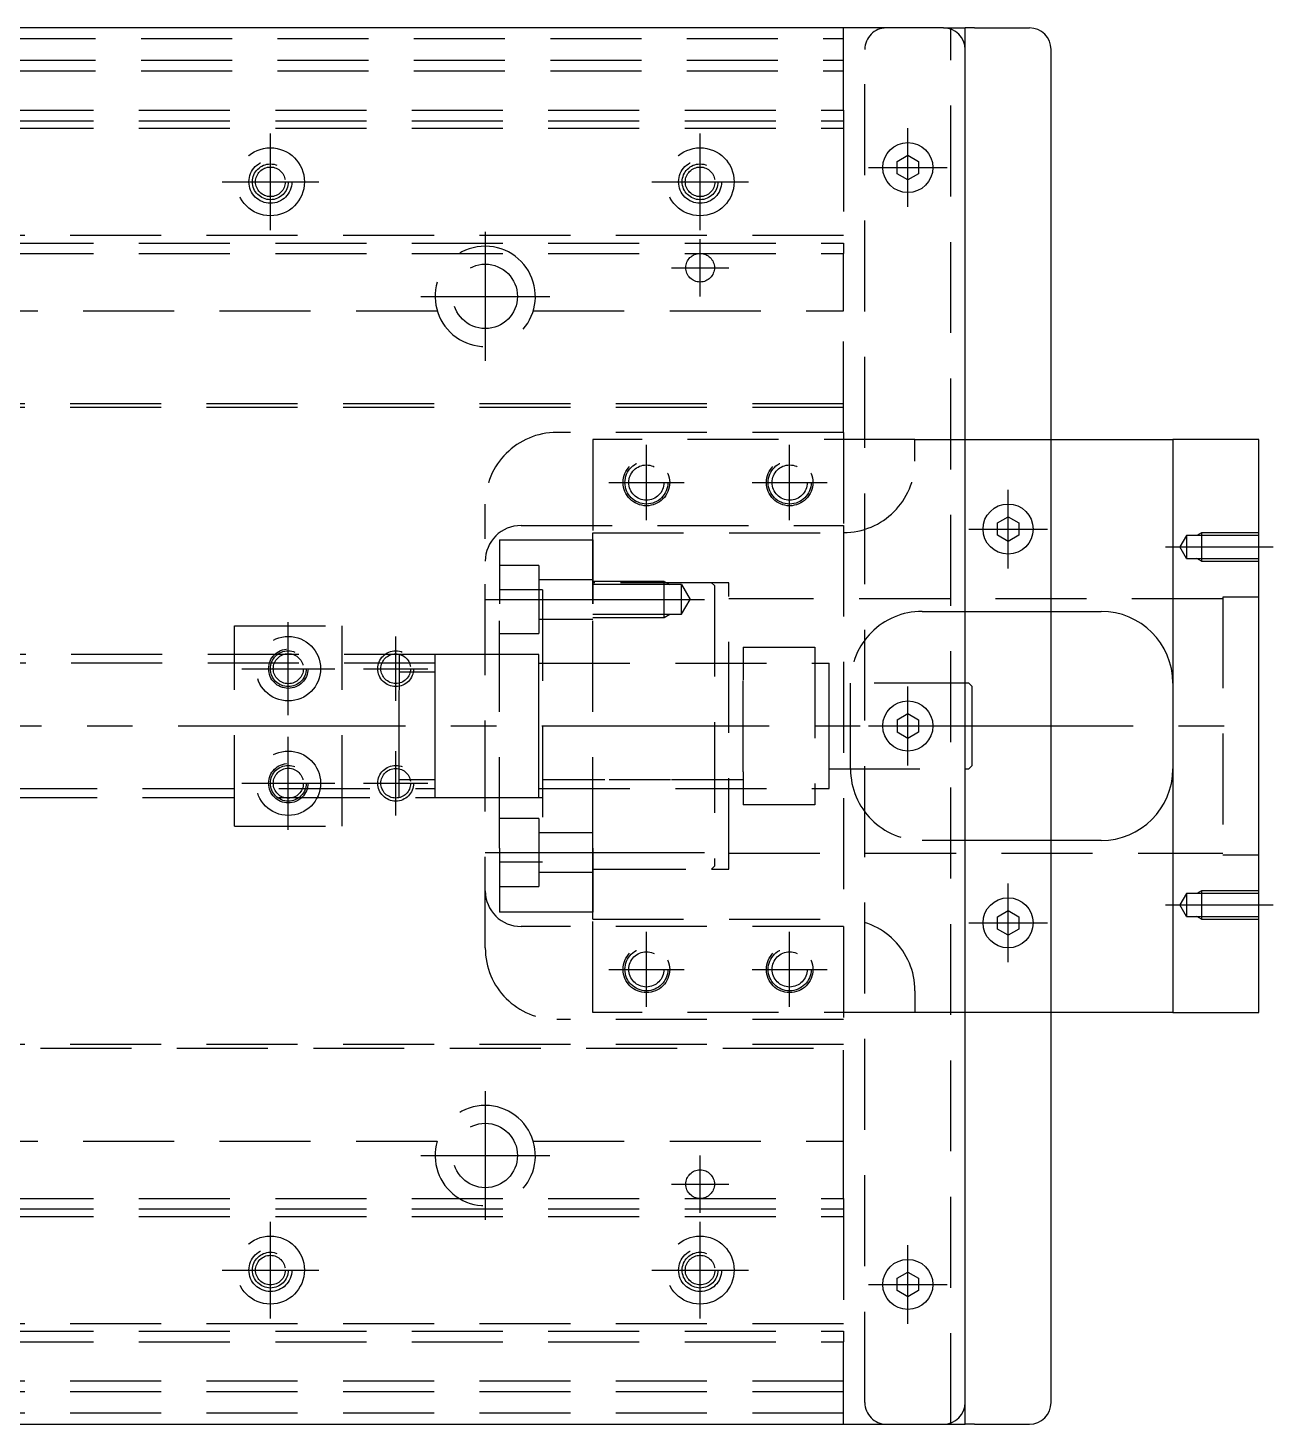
# Model space of a CAD drawing. Extents: x -94 to 670, y -24 to 368.
# Drawn here: x 346.1 to 520, y 158.7 to 353.7 of the extents above; entities that cross this region are included whole.
import ezdxf

# ---------------------------------------------------------------- set-up
doc = ezdxf.new("R2010")
doc.units = 0
doc.linetypes.add('CENTER', pattern=[50.8, 31.75, -6.35, 6.35, -6.35])
doc.linetypes.add('DASHED', pattern=[19.05, 12.7, -6.35])
doc.layers.get('0').update_dxf_attribs({"linetype": 'CONTINUOUS'})
doc.layers.add('CENTER', color=1, linetype='CENTER')

msp = doc.modelspace()

# ---------------------------------------------------------------- linework, layer by layer
at = {"color": 7, "linetype": 'CONTINUOUS'}
for p, q in [((474, 353.7), (-14, 353.7)), ((474, 353.7), (477, 353.7)), ((478.33, 353.7), (477, 353.7)), ((477, 350.7), (477, 353.7)), ((478.33, 353.7), (486, 353.7)), ((477, 161.7), (477, 350.7)), ((489, 161.7), (489, 350.7)), ((467.5, 335.07), (469, 335.94)), ((469, 335.94), (470.5, 335.07)), ((467.5, 333.34), (467.5, 335.07)), ((470.5, 335.07), (470.5, 333.34)), ((469, 332.47), (467.5, 333.34)), ((470.5, 333.34), (469, 332.47)), ((489, 296.21), (506, 296.21)), ((518, 296.21), (506, 296.21)), ((506, 296.21), (506, 216.21)), ((518, 216.21), (518, 296.21)), ((481.5, 284.57), (483, 285.44)), ((483, 285.44), (484.5, 284.57)), ((481.5, 282.84), (481.5, 284.57)), ((483, 281.97), (481.5, 282.84)), ((484.5, 282.84), (483, 281.97)), ((484.5, 284.57), (484.5, 282.84)), ((489, 272.21), (496, 272.21)), ((467.5, 257.07), (469, 257.94)), ((469, 257.94), (470.5, 257.07)), ((467.5, 257.07), (467.5, 255.34)), ((470.5, 257.07), (470.5, 255.34)), ((469, 254.47), (467.5, 255.34)), ((470.5, 255.34), (469, 254.47)), ((496, 240.21), (489, 240.21)), ((481.5, 229.57), (483, 230.44)), ((483, 230.44), (484.5, 229.57)), ((481.5, 227.84), (481.5, 229.57)), ((484.5, 229.57), (484.5, 227.84)), ((483, 226.97), (481.5, 227.84)), ((484.5, 227.84), (483, 226.97)), ((506, 216.21), (489, 216.21)), ((506, 216.21), (518, 216.21)), ((467.5, 179.07), (469, 179.94)), ((469, 179.94), (470.5, 179.07)), ((467.5, 177.34), (467.5, 179.07)), ((470.5, 179.07), (470.5, 177.34)), ((469, 176.47), (467.5, 177.34)), ((470.5, 177.34), (469, 176.47)), ((477, 158.7), (477, 161.7)), ((-14, 158.7), (474, 158.7)), ((474, 158.7), (477, 158.7)), ((478.33, 158.7), (477, 158.7)), ((478.33, 158.7), (486, 158.7))]:
    msp.add_line(p, q, dxfattribs=at)
at = {"color": 3, "linetype": 'DASHED'}
for p, q in [((460, 342.21), (460, 353.7)), ((475, 158.7), (475, 353.7)), ((0, 352.21), (460, 352.21)), ((0, 349.21), (460, 349.21)), ((463, 161.7), (463, 350.7)), ((0, 347.71), (460, 347.71)), ((304.5, 342.21), (460, 342.21)), ((460, 342.21), (460, 340.75)), ((304.5, 340.75), (460, 340.75)), ((304.5, 339.7), (460, 339.7)), ((460, 340.75), (460, 323.66)), ((460, 324.71), (304.5, 324.71)), ((304.5, 323.66), (460, 323.66)), ((304.5, 322.21), (460, 322.21)), ((460, 323.66), (460, 322.21)), ((460, 314.21), (460, 322.21)), ((296.71, 314.21), (403.29, 314.21)), ((416.71, 314.21), (460, 314.21)), ((460, 297.21), (460, 314.21)), ((460, 301.21), (5, 301.21)), ((460, 300.71), (5.64, 300.71)), ((460, 297.21), (420, 297.21)), ((460, 297.21), (460, 284.21)), ((460, 297.21), (460, 284.21)), ((470, 296.21), (425, 296.21)), ((425, 296.21), (425, 283.2)), ((470, 296.21), (477, 296.21)), ((470, 293.21), (470, 296.21)), ((477, 296.21), (489, 296.21)), ((410, 225.21), (410, 287.21)), ((415, 284.21), (460, 284.21)), ((425, 283.2), (460, 283.2)), ((425, 273.27), (425, 283.2)), ((460, 284.21), (460, 228.21)), ((460, 284.21), (460, 228.21)), ((507.9, 282.83), (506.96, 281.21)), ((510, 282.83), (507.9, 282.83)), ((507.9, 282.83), (507.9, 279.58)), ((510, 283.2), (509.34, 282.83)), ((518, 283.2), (510, 283.2)), ((510, 283.2), (510, 279.21)), ((518, 282.83), (510, 282.83)), ((412, 282.21), (412, 273.27)), ((412, 282.21), (412.4, 282.21)), ((412.4, 282.21), (424.6, 282.21)), ((424.6, 282.21), (425, 282.21)), ((425, 282.21), (425, 273.27)), ((507.9, 279.58), (506.96, 281.21)), ((507.9, 279.58), (510, 279.58)), ((510, 279.21), (509.34, 279.58)), ((510, 279.58), (518, 279.58)), ((510, 279.21), (518, 279.21)), ((417.5, 278.63), (412, 278.63)), ((417.5, 278.63), (417.5, 269.13)), ((418, 275.21), (412, 275.21)), ((418, 275.21), (412, 275.21)), ((425, 276.63), (417.5, 276.63)), ((418, 275.21), (418, 237.21)), ((418, 275.21), (418, 237.21)), ((435, 276.38), (425, 276.38)), ((425.3, 276.21), (425, 276.21)), ((435, 275.95), (425, 275.95)), ((441.6, 276.21), (425.3, 276.21)), ((441.6, 276.21), (425.3, 276.21)), ((435, 271.38), (435, 276.38)), ((435, 276.38), (435.75, 275.95)), ((437.4, 275.95), (435, 275.95)), ((437.4, 271.82), (437.4, 275.95)), ((437.4, 275.95), (438.59, 273.88)), ((442, 275.81), (441.6, 276.21)), ((444, 276.21), (441.6, 276.21)), ((442, 275.81), (442, 236.61)), ((444, 236.21), (444, 276.21)), ((412, 239.14), (412, 273.27)), ((425, 239.14), (425, 273.27)), ((425, 239.14), (425, 273.27)), ((437.4, 271.82), (438.59, 273.88)), ((513, 273.96), (444, 273.96)), ((513, 274.21), (513, 238.21)), ((518, 274.21), (513, 274.21)), ((417.5, 271.13), (425, 271.13)), ((425, 271.82), (435, 271.82)), ((425, 271.38), (435, 271.38)), ((435, 271.82), (437.4, 271.82)), ((435, 271.38), (435.75, 271.82)), ((471, 272.21), (477, 272.21)), ((477, 272.21), (489, 272.21)), ((375, 242.21), (375, 270.21)), ((375, 270.21), (390, 270.21)), ((390, 242.21), (390, 270.21)), ((412, 269.13), (417.5, 269.13)), ((446, 267.21), (446, 262.6)), ((446, 267.21), (446.5, 267.21)), ((446.5, 267.21), (454.5, 267.21)), ((454.5, 267.21), (456, 267.21)), ((456, 267.21), (456, 245.21)), ((403, 266.21), (305, 266.21)), ((398, 256.21), (398.02, 266.21)), ((412, 266.21), (403, 266.21)), ((403, 261.47), (403, 266.21)), ((417.5, 266.21), (412, 266.21)), ((417.5, 266.21), (412, 266.21)), ((417.5, 256.21), (417.5, 266.21)), ((403, 264.96), (305, 264.96)), ((403, 263.71), (398, 263.71)), ((417.5, 264.96), (458, 264.96)), ((458, 256.21), (458, 264.96)), ((403, 250.94), (403, 261.47)), ((446, 249.81), (446, 262.6)), ((477, 262.21), (458, 262.21)), ((461, 250.21), (461, 262.21)), ((477.5, 262.21), (477, 262.21)), ((478, 261.71), (477.5, 262.21)), ((478, 256.21), (478, 261.71)), ((398, 246.21), (398, 256.21)), ((417.5, 246.21), (417.5, 256.21)), ((458, 247.46), (458, 256.21)), ((478, 250.71), (478, 256.21)), ((403, 246.21), (403, 250.94)), ((446, 249.81), (446, 245.21)), ((458, 250.21), (477, 250.21)), ((477, 250.21), (477.5, 250.21)), ((477.5, 250.21), (478, 250.71)), ((398, 248.71), (403, 248.71)), ((418.15, 248.71), (418.3, 248.71)), ((418.3, 248.71), (426.7, 248.71)), ((418.3, 248.71), (426.7, 248.71)), ((427.3, 248.71), (435.85, 248.71)), ((427.3, 248.71), (435.85, 248.71)), ((436, 248.71), (446, 248.71)), ((436, 248.71), (446, 248.71)), ((305, 247.46), (403, 247.46)), ((305, 246.21), (403, 246.21)), ((403, 246.21), (412, 246.21)), ((412, 246.21), (417.5, 246.21)), ((412, 246.21), (417.5, 246.21)), ((417.5, 247.46), (458, 247.46)), ((417.5, 246.21), (418, 246.21)), ((446.5, 245.21), (446, 245.21)), ((454.5, 245.21), (446.5, 245.21)), ((456, 245.21), (454.5, 245.21)), ((375, 242.21), (390, 242.21)), ((417.5, 243.28), (412, 243.28)), ((417.5, 243.28), (417.5, 233.78)), ((425, 241.28), (417.5, 241.28)), ((477, 240.21), (471, 240.21)), ((489, 240.21), (477, 240.21)), ((412, 239.14), (412, 230.21)), ((425, 239.14), (425, 230.21)), ((425, 229.21), (425, 239.14)), ((444, 238.46), (513, 238.46)), ((513, 238.21), (518, 238.21)), ((412, 237.21), (418, 237.21)), ((412, 237.21), (418, 237.21)), ((425, 236.21), (425.3, 236.21)), ((425.3, 236.21), (441.6, 236.21)), ((425.3, 236.21), (441.6, 236.21)), ((441.6, 236.21), (442, 236.61)), ((441.6, 236.21), (444, 236.21)), ((417.5, 235.78), (425, 235.78)), ((412, 233.78), (417.5, 233.78)), ((507.9, 232.83), (506.96, 231.21)), ((510, 232.83), (507.9, 232.83)), ((507.9, 232.83), (507.9, 229.58)), ((510, 233.2), (509.34, 232.83)), ((510, 233.2), (510, 229.21)), ((518, 233.2), (510, 233.2)), ((518, 232.83), (510, 232.83)), ((412.4, 230.21), (412, 230.21)), ((424.6, 230.21), (412.4, 230.21)), ((425, 230.21), (424.6, 230.21)), ((507.9, 229.58), (506.96, 231.21)), ((460, 228.21), (415, 228.21)), ((425, 229.21), (460, 229.21)), ((425, 216.21), (425, 229.21)), ((460, 228.21), (460, 215.21)), ((460, 228.21), (460, 215.21)), ((507.9, 229.58), (510, 229.58)), ((510, 229.21), (509.34, 229.58)), ((510, 229.58), (518, 229.58)), ((510, 229.21), (518, 229.21)), ((470, 219.21), (470, 216.21)), ((460, 215.21), (420, 215.21)), ((470, 216.21), (425, 216.21)), ((460, 198.21), (460, 215.21)), ((477, 216.21), (470, 216.21)), ((489, 216.21), (477, 216.21)), ((5, 211.21), (460, 211.21)), ((460, 211.71), (5.64, 211.71)), ((296.71, 198.21), (403.29, 198.21)), ((416.71, 198.21), (460, 198.21)), ((460, 190.21), (460, 198.21)), ((304.5, 190.21), (460, 190.21)), ((460, 190.21), (460, 188.75)), ((304.5, 188.75), (460, 188.75)), ((304.5, 187.71), (460, 187.71)), ((460, 188.75), (460, 171.66)), ((460, 172.71), (304.5, 172.71)), ((304.5, 171.66), (460, 171.66)), ((460, 171.66), (460, 170.21)), ((304.5, 170.21), (460, 170.21)), ((460, 158.7), (460, 170.21)), ((460, 164.71), (0, 164.71)), ((460, 163.21), (0, 163.21)), ((460, 160.21), (0, 160.21))]:
    msp.add_line(p, q, dxfattribs=at)
at = {"color": 7, "linetype": 'CONTINUOUS'}
for centre in [(469, 334.2), (483, 283.71), (469, 256.21), (483, 228.71), (469, 178.21)]:
    msp.add_circle(centre, 3.5, dxfattribs=at)
at = {"color": 3, "linetype": 'DASHED'}
for centre, radius in [((380, 332.21), 4.75), ((440, 332.21), 4.75), ((380, 332.21), 3), ((380, 332.21), 2.5), ((380, 332.21), 2.07), ((440, 332.21), 3), ((440, 332.21), 2.5), ((440, 332.21), 2.07), ((440, 320.21), 2), ((410, 316.21), 4.5), ((432.5, 290.21), 3.25), ((432.5, 290.21), 3), ((432.5, 290.21), 2.46), ((452.5, 290.21), 3.25), ((452.5, 290.21), 3), ((452.5, 290.21), 2.46), ((382.5, 264.21), 4.5), ((382.5, 264.21), 2.75), ((382.5, 264.21), 2.5), ((382.5, 264.21), 2.1), ((397.5, 264.21), 2.5), ((397.5, 264.21), 2.07), ((382.5, 248.21), 4.5), ((382.5, 248.21), 2.75), ((382.5, 248.21), 2.5), ((382.5, 248.21), 2.1), ((397.5, 248.21), 2.5), ((397.5, 248.21), 2.07), ((432.5, 222.21), 3.25), ((432.5, 222.21), 3), ((432.5, 222.21), 2.46), ((452.5, 222.21), 3.25), ((452.5, 222.21), 3), ((452.5, 222.21), 2.46), ((410, 196.21), 4.5), ((440, 192.21), 2), ((380, 180.21), 4.75), ((440, 180.21), 4.75), ((380, 180.21), 3), ((380, 180.21), 2.5), ((380, 180.21), 2.07), ((440, 180.21), 3), ((440, 180.21), 2.5), ((440, 180.21), 2.07)]:
    msp.add_circle(centre, radius, dxfattribs=at)
for centre, radius, start, end in [((466, 350.7), 3, 90, 180), ((410, 316.21), 7, 16.6015, 163.3985), ((410, 316.21), 7, 163.3985, 16.6015), ((420, 287.21), 10, 90, 180), ((460, 293.21), 10, 270, 0), ((415, 279.21), 5, 90, 180), ((471, 262.21), 10, 90, 180), ((471, 250.21), 10, 180, 270), ((418.15, 248.56), 0.15, 90, 180), ((415, 233.2), 5, 180, 270), ((460, 219.21), 10, 0, 90), ((420, 225.21), 10, 180, 270), ((410, 196.21), 7, 16.6015, 163.3985), ((410, 196.21), 7, 163.3985, 16.6015), ((466, 161.7), 3, 180, 270)]:
    msp.add_arc(centre, radius, start, end, dxfattribs=at)
at = {"color": 7, "linetype": 'CONTINUOUS'}
for centre, radius, start, end in [((474, 350.7), 3, 0, 90), ((486, 350.7), 3, 0, 90), ((496, 262.21), 10, 0, 90), ((496, 250.21), 10, 270, 0), ((474, 161.7), 3, 270, 0), ((486, 161.7), 3, 270, 0)]:
    msp.add_arc(centre, radius, start, end, dxfattribs=at)
at = {"layer": 'CENTER', "color": 1, "linetype": 'CENTER'}
for p, q in [((469, 328.7), (469, 339.7)), ((380, 325.46), (380, 338.96)), ((440, 325.46), (440, 338.96)), ((380, 327.46), (380, 336.96)), ((440, 327.46), (440, 336.96)), ((463.5, 334.2), (474.5, 334.2)), ((373.25, 332.21), (386.75, 332.21)), ((375.25, 332.21), (384.75, 332.21)), ((433.25, 332.21), (446.75, 332.21)), ((435.25, 332.21), (444.75, 332.21)), ((410, 325.21), (410, 307.21)), ((440, 316.21), (440, 324.21)), ((436, 320.21), (444, 320.21)), ((401, 316.21), (419, 316.21)), ((432.5, 284.96), (432.5, 295.46)), ((452.5, 284.96), (452.5, 295.46)), ((427.25, 290.21), (437.75, 290.21)), ((447.25, 290.21), (457.75, 290.21)), ((483, 278.21), (483, 289.21)), ((477.5, 283.71), (488.5, 283.71)), ((504.96, 281.21), (520, 281.21)), ((410, 273.88), (440.59, 273.88)), ((382.5, 257.71), (382.5, 270.71)), ((397.5, 259.71), (397.5, 268.71)), ((376, 264.21), (389, 264.21)), ((393, 264.21), (402, 264.21)), ((469, 250.71), (469, 261.71)), ((11.5, 256.21), (519.5, 256.21)), ((463.5, 256.21), (474.5, 256.21)), ((382.5, 241.71), (382.5, 254.71)), ((397.5, 243.71), (397.5, 252.71)), ((376, 248.21), (389, 248.21)), ((393, 248.21), (402, 248.21)), ((410, 238.53), (440.59, 238.53)), ((483, 223.21), (483, 234.21)), ((504.96, 231.21), (520, 231.21)), ((477.5, 228.71), (488.5, 228.71)), ((432.5, 216.96), (432.5, 227.46)), ((452.5, 216.96), (452.5, 227.46)), ((427.25, 222.21), (437.75, 222.21)), ((447.25, 222.21), (457.75, 222.21)), ((410, 205.21), (410, 187.21)), ((401, 196.21), (419, 196.21)), ((440, 188.21), (440, 196.21)), ((436, 192.21), (444, 192.21)), ((380, 173.46), (380, 186.96)), ((440, 173.46), (440, 186.96)), ((380, 175.46), (380, 184.96)), ((440, 175.46), (440, 184.96)), ((469, 172.71), (469, 183.71)), ((373.25, 180.21), (386.75, 180.21)), ((375.25, 180.21), (384.75, 180.21)), ((433.25, 180.21), (446.75, 180.21)), ((435.25, 180.21), (444.75, 180.21)), ((463.5, 178.21), (474.5, 178.21))]:
    msp.add_line(p, q, dxfattribs=at)

doc.saveas('drawing.dxf')
